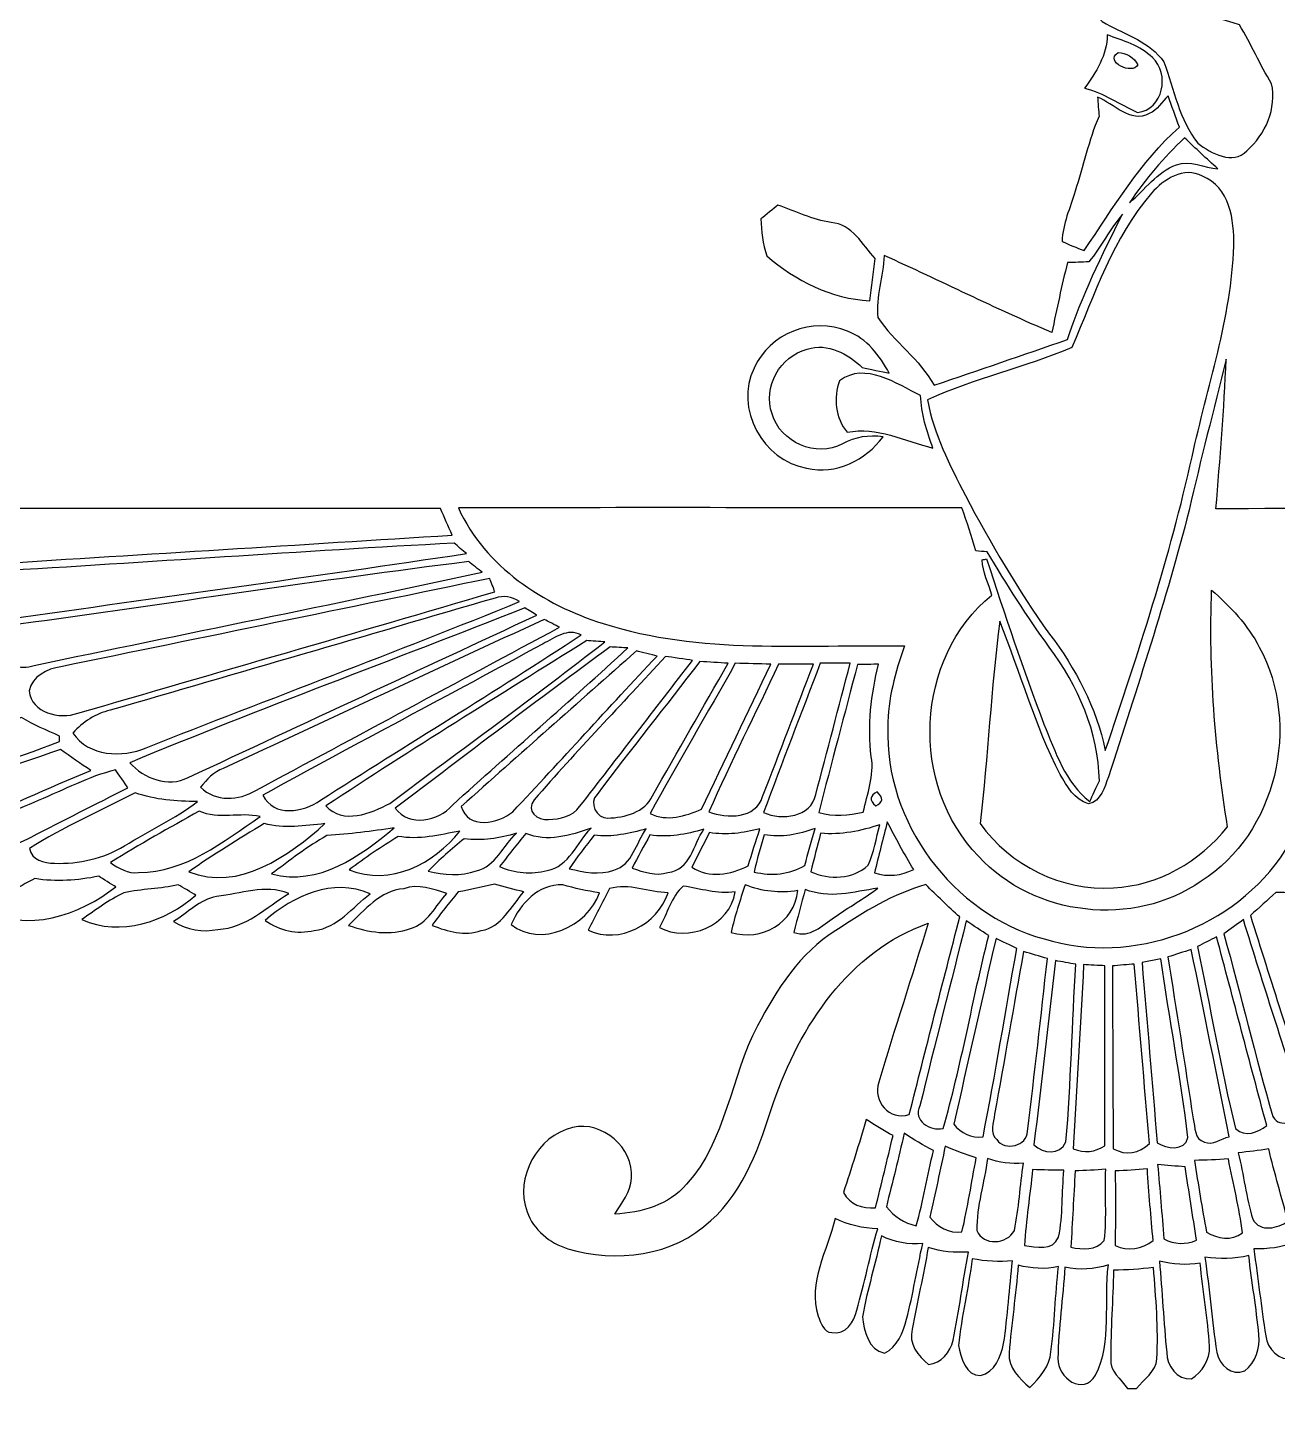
# Model space of a CAD drawing. Header units: millimetres. Extents: x 83 to 133, y -64 to 36.
# Drawn here: x 93.2 to 110.25, y -2.24 to 16.77 of the extents above; entities that cross this region are included whole.
import ezdxf

# ---------------------------------------------------------------- set-up
doc = ezdxf.new("R2010")
doc.units = ezdxf.units.MM
doc.header["$MEASUREMENT"] = 0
doc.layers.add('Layer 1', color=7, linetype='Continuous')

msp = doc.modelspace()

# ---------------------------------------------------------------- linework, layer by layer
at = {"layer": 'Layer 1', "color": 250, "lineweight": 18}
msp.add_open_spline([(129.818, 35.5359), (129.818, 35.5359), (85.818, 35.5359), (85.818, 35.5359), (84.1657, 35.5359), (82.818, 34.1882), (82.818, 32.5359), (82.818, 32.5359), (82.818, -61.4641), (82.818, -61.4641), (82.818, -63.1164), (84.1657, -64.4641), (85.818, -64.4641), (85.818, -64.4641), (129.818, -64.4641), (129.818, -64.4641), (131.4703, -64.4641), (132.818, -63.1164), (132.818, -61.4641), (132.818, -61.4641), (132.818, 32.5359), (132.818, 32.5359), (132.818, 34.1882), (131.4703, 35.5359), (129.818, 35.5359)], degree=3, knots=[0, 0, 0, 0, 0.125, 0.125, 0.125, 0.25, 0.25, 0.25, 0.375, 0.375, 0.375, 0.5, 0.5, 0.5, 0.625, 0.625, 0.625, 0.75, 0.75, 0.75, 0.875, 0.875, 0.875, 1, 1, 1, 1], dxfattribs=at)
at = {"layer": 'Layer 1', "color": 250}
for points, knots in [([(107.8783, 17.2268), (108.0072, 17.3337), (108.1648, 17.2416), (108.3041, 17.2156), (108.7795, 17.0735), (109.2661, 16.9691), (109.7374, 16.8139), (109.8943, 16.5546), (110.0171, 16.2725), (110.1752, 16.0111), (110.2481, 15.6822), (110.0912, 15.3137), (109.8382, 15.0976), (109.6462, 14.8967), (109.3493, 15.0616), (109.1705, 15.1989), (108.9123, 15.5161), (108.8484, 15.9364), (108.7059, 16.31), (108.5186, 16.5786), (108.1909, 16.6794), (107.916, 16.8286), (107.7411, 16.8935), (107.8183, 17.1043), (107.8783, 17.2268)], [0, 0, 0, 0, 0.125, 0.125, 0.125, 0.25, 0.25, 0.25, 0.375, 0.375, 0.375, 0.5, 0.5, 0.5, 0.625, 0.625, 0.625, 0.75, 0.75, 0.75, 0.875, 0.875, 0.875, 1, 1, 1, 1]), ([(107.9325, 16.6791), (108.1478, 16.5979), (108.3823, 16.536), (108.5491, 16.3674), (108.7916, 16.1518), (108.6984, 15.6536), (108.3435, 15.6188), (108.1034, 15.7296), (107.8841, 15.8889), (107.6224, 15.9512), (107.7801, 16.1673), (107.9301, 16.4011), (107.9325, 16.6791)], [0, 0, 0, 0, 0.25, 0.25, 0.25, 0.5, 0.5, 0.5, 0.75, 0.75, 0.75, 1, 1, 1, 1]), ([(108.3487, 16.2707), (108.3055, 16.369), (108.187, 16.4378), (108.0801, 16.4359), (107.8825, 16.3118), (108.2838, 16.1246), (108.3487, 16.2707)], [0, 0, 0, 0, 0.5, 0.5, 0.5, 1, 1, 1, 1]), ([(107.8012, 15.8265), (108.026, 15.7405), (108.247, 15.4671), (108.5055, 15.6032), (108.6163, 15.6525), (108.6803, 15.7641), (108.764, 15.8469), (108.8132, 15.7041), (108.8648, 15.5624), (108.9175, 15.4203), (108.3822, 14.9441), (108.0173, 14.3196), (107.6168, 13.7349), (107.5147, 13.773), (107.4146, 13.8145), (107.317, 13.8605), (107.3234, 14.0986), (107.4286, 14.3187), (107.4935, 14.5444), (107.61, 14.8833), (107.6763, 15.2387), (107.8208, 15.568), (107.8159, 15.6321), (107.806, 15.7617), (107.8012, 15.8265)], [0, 0, 0, 0, 0.125, 0.125, 0.125, 0.25, 0.25, 0.25, 0.375, 0.375, 0.375, 0.5, 0.5, 0.5, 0.625, 0.625, 0.625, 0.75, 0.75, 0.75, 0.875, 0.875, 0.875, 1, 1, 1, 1]), ([(108.2361, 14.3876), (108.4545, 14.7086), (108.7023, 15.0099), (108.9888, 15.2716), (109.1384, 15.1296), (109.2892, 14.9891), (109.4421, 14.8491), (109.2557, 14.8646), (109.0636, 14.9763), (108.878, 14.9039), (108.6111, 14.8114), (108.4454, 14.5602), (108.2361, 14.3876)], [0, 0, 0, 0, 0.25, 0.25, 0.25, 0.5, 0.5, 0.5, 0.75, 0.75, 0.75, 1, 1, 1, 1]), ([(108.5367, 14.5165), (108.7023, 14.7093), (108.9752, 14.8858), (109.2308, 14.7505), (109.6038, 14.6029), (109.6687, 14.1488), (109.6586, 13.7974), (109.629, 12.8126), (109.2965, 11.8727), (109.0892, 10.9179), (108.7903, 9.5562), (108.3502, 8.2314), (107.9063, 6.9117), (107.7832, 7.4943), (107.5046, 8.0313), (107.1452, 8.5014), (106.7135, 9.1001), (106.3434, 9.7411), (105.9969, 10.3909), (105.7836, 10.8079), (105.5627, 11.2324), (105.4815, 11.6978), (106.1169, 11.9867), (106.8063, 12.1428), (107.4514, 12.4121), (107.7604, 13.1344), (108.0113, 13.9115), (108.5367, 14.5165)], [0, 0, 0, 0, 0.1111111, 0.1111111, 0.1111111, 0.2222222, 0.2222222, 0.2222222, 0.3333333, 0.3333333, 0.3333333, 0.4444444, 0.4444444, 0.4444444, 0.5555556, 0.5555556, 0.5555556, 0.6666667, 0.6666667, 0.6666667, 0.7777778, 0.7777778, 0.7777778, 0.8888889, 0.8888889, 0.8888889, 1, 1, 1, 1]), ([(103.2078, 14.1677), (103.2655, 14.2153), (103.3812, 14.3089), (103.4383, 14.3558), (103.6789, 14.2709), (103.9105, 14.1544), (104.1659, 14.1177), (104.4503, 14.0936), (104.596, 13.8179), (104.7641, 13.6243), (104.7413, 13.4322), (104.7172, 13.2401), (104.6912, 13.0489), (104.1659, 13.0777), (103.6808, 13.3222), (103.2876, 13.6611), (103.2267, 13.8231), (103.2167, 13.9976), (103.2078, 14.1677)], [0, 0, 0, 0, 0.1666667, 0.1666667, 0.1666667, 0.3333333, 0.3333333, 0.3333333, 0.5, 0.5, 0.5, 0.6666667, 0.6666667, 0.6666667, 0.8333333, 0.8333333, 0.8333333, 1, 1, 1, 1]), ([(107.6822, 13.5815), (107.8518, 13.7852), (107.9687, 14.0265), (108.1403, 14.2293), (107.8635, 13.6727), (107.5814, 13.1153), (107.3905, 12.5211), (106.7842, 12.3094), (106.176, 12.1041), (105.5686, 11.8964), (105.3758, 12.2542), (105.0252, 12.4851), (104.8043, 12.8209), (104.7723, 13.1005), (104.8756, 13.3838), (104.8892, 13.6659), (105.6554, 13.3254), (106.4025, 12.942), (107.1764, 12.6172), (107.2436, 12.9365), (107.3112, 13.2565), (107.3905, 13.5731), (107.4877, 13.5719), (107.5846, 13.5743), (107.6822, 13.5815)], [0, 0, 0, 0, 0.125, 0.125, 0.125, 0.25, 0.25, 0.25, 0.375, 0.375, 0.375, 0.5, 0.5, 0.5, 0.625, 0.625, 0.625, 0.75, 0.75, 0.75, 0.875, 0.875, 0.875, 1, 1, 1, 1]), ([(103.1136, 12.1296), (103.3196, 12.5998), (103.9146, 12.8427), (104.3884, 12.6334), (104.6534, 12.5365), (104.8258, 12.2984), (104.957, 12.0616), (104.865, 12.0804), (104.6813, 12.1197), (104.5893, 12.1392), (104.3904, 12.3257), (104.1191, 12.4801), (103.839, 12.3889), (103.4688, 12.2968), (103.23, 11.8704), (103.3588, 11.5074), (103.4696, 11.1192), (103.9623, 10.9008), (104.32, 11.0977), (104.49, 11.1929), (104.6805, 11.2185), (104.8734, 11.1936), (104.6361, 10.8728), (104.2339, 10.6667), (103.8306, 10.7664), (103.2384, 10.8628), (102.8391, 11.5854), (103.1136, 12.1296)], [0, 0, 0, 0, 0.1111111, 0.1111111, 0.1111111, 0.2222222, 0.2222222, 0.2222222, 0.3333333, 0.3333333, 0.3333333, 0.4444444, 0.4444444, 0.4444444, 0.5555556, 0.5555556, 0.5555556, 0.6666667, 0.6666667, 0.6666667, 0.7777778, 0.7777778, 0.7777778, 0.8888889, 0.8888889, 0.8888889, 1, 1, 1, 1]), ([(109.5553, 12.2519), (109.5281, 11.5697), (109.4705, 10.8902), (109.4157, 10.2103), (111.7961, 10.2196), (114.1774, 10.2136), (116.5574, 10.2128), (116.1925, 9.4054), (115.3895, 8.8971), (114.5695, 8.6394), (113.2975, 8.2317), (111.9446, 8.3614), (110.631, 8.3381), (111.0047, 7.4361), (110.9142, 6.355), (110.3624, 5.5451), (109.6777, 4.4859), (108.278, 3.9681), (107.0708, 4.3403), (105.8188, 4.6863), (104.8933, 5.9324), (104.9381, 7.2333), (104.9389, 7.6134), (105.0389, 7.9827), (105.1654, 8.3381), (103.794, 8.3669), (102.3803, 8.2169), (101.0531, 8.645), (100.2347, 8.9035), (99.4444, 9.4185), (99.0783, 10.222), (101.3692, 10.23), (103.6592, 10.2236), (105.9504, 10.2252), (106.0177, 10.0307), (106.0805, 9.8347), (106.1381, 9.6366), (106.1897, 9.6294), (106.2417, 9.6254), (106.2942, 9.6246), (106.5611, 9.1804), (106.8351, 8.7415), (107.1421, 8.3233), (107.5302, 7.7955), (107.8144, 7.1621), (107.8251, 6.4987), (107.7923, 6.4274), (107.7267, 6.2853), (107.6939, 6.2141), (107.3597, 6.4775), (107.2249, 6.8936), (107.068, 7.2721), (106.7875, 8.0164), (106.5306, 8.769), (106.2869, 9.5262), (106.2717, 9.5233), (106.2409, 9.517), (106.2254, 9.5138), (106.2341, 9.346), (106.3121, 9.1924), (106.3582, 9.0335), (105.3018, 8.1757), (105.2338, 6.433), (106.1761, 5.4686), (106.9336, 4.642), (108.2929, 4.4895), (109.2144, 5.1281), (110.2432, 5.7828), (110.5845, 7.2606), (110.0075, 8.3217), (109.8514, 8.627), (109.6114, 8.8767), (109.3565, 9.1016), (109.3173, 8.0204), (109.4024, 6.9364), (109.5742, 5.8683), (109.1952, 5.3974), (108.631, 5.0649), (108.0195, 5.0393), (107.3093, 4.9877), (106.6111, 5.3431), (106.1965, 5.9136), (106.3034, 6.8327), (106.349, 7.7587), (106.4658, 8.677), (106.7455, 7.982), (106.9467, 7.2537), (107.2898, 6.5846), (107.3833, 6.4282), (107.4842, 6.2329), (107.6762, 6.1853), (107.8495, 6.2169), (107.8948, 6.4118), (107.9488, 6.5511), (108.3365, 7.7579), (108.735, 8.9628), (109.0504, 10.1908), (109.2064, 10.881), (109.3869, 11.5649), (109.5553, 12.2519)], [0, 0, 0, 0, 0.030303, 0.030303, 0.030303, 0.0606061, 0.0606061, 0.0606061, 0.0909091, 0.0909091, 0.0909091, 0.1212121, 0.1212121, 0.1212121, 0.1515152, 0.1515152, 0.1515152, 0.1818182, 0.1818182, 0.1818182, 0.2121212, 0.2121212, 0.2121212, 0.2424242, 0.2424242, 0.2424242, 0.2727273, 0.2727273, 0.2727273, 0.3030303, 0.3030303, 0.3030303, 0.3333333, 0.3333333, 0.3333333, 0.3636364, 0.3636364, 0.3636364, 0.3939394, 0.3939394, 0.3939394, 0.4242424, 0.4242424, 0.4242424, 0.4545455, 0.4545455, 0.4545455, 0.4848485, 0.4848485, 0.4848485, 0.5151515, 0.5151515, 0.5151515, 0.5454545, 0.5454545, 0.5454545, 0.5757576, 0.5757576, 0.5757576, 0.6060606, 0.6060606, 0.6060606, 0.6363636, 0.6363636, 0.6363636, 0.6666667, 0.6666667, 0.6666667, 0.6969697, 0.6969697, 0.6969697, 0.7272727, 0.7272727, 0.7272727, 0.7575758, 0.7575758, 0.7575758, 0.7878788, 0.7878788, 0.7878788, 0.8181818, 0.8181818, 0.8181818, 0.8484848, 0.8484848, 0.8484848, 0.8787879, 0.8787879, 0.8787879, 0.9090909, 0.9090909, 0.9090909, 0.9393939, 0.9393939, 0.9393939, 0.969697, 0.969697, 0.969697, 1, 1, 1, 1]), ([(104.2797, 11.9588), (104.6287, 12.2189), (105.0565, 11.9153), (105.3854, 11.7579), (105.3946, 11.5091), (105.4658, 11.271), (105.5539, 11.0397), (105.1697, 11.1361), (104.7904, 11.3359), (104.3834, 11.2547), (104.2189, 11.4483), (104.1969, 11.7256), (104.2797, 11.9588)], [0, 0, 0, 0, 0.25, 0.25, 0.25, 0.5, 0.5, 0.5, 0.75, 0.75, 0.75, 1, 1, 1, 1]), ([(92.1316, 9.7262), (92.0784, 9.8923), (92.1776, 10.0571), (92.2152, 10.2156), (94.4228, 10.2136), (96.6288, 10.2156), (98.8352, 10.2148), (98.8868, 10.0932), (98.9405, 9.9715), (98.9945, 9.851), (96.9113, 9.7194), (94.829, 9.5917), (92.7466, 9.4593), (92.5173, 9.4317), (92.2448, 9.511), (92.1316, 9.7262)], [0, 0, 0, 0, 0.2, 0.2, 0.2, 0.4, 0.4, 0.4, 0.6, 0.6, 0.6, 0.8, 0.8, 0.8, 1, 1, 1, 1]), ([(92.7499, 9.3567), (94.8405, 9.4784), (96.9309, 9.6316), (99.0225, 9.7417), (99.0637, 9.7065), (99.1458, 9.6353), (99.1873, 9.5997), (97.1002, 9.2863), (95.0078, 9.0022), (92.9178, 8.7032), (92.6546, 8.6508), (92.3033, 8.8185), (92.286, 9.1123), (92.3196, 9.3231), (92.5773, 9.3519), (92.7499, 9.3567)], [0, 0, 0, 0, 0.2, 0.2, 0.2, 0.4, 0.4, 0.4, 0.6, 0.6, 0.6, 0.8, 0.8, 0.8, 1, 1, 1, 1]), ([(93.0821, 8.6354), (95.1284, 8.9143), (97.1716, 9.2348), (99.2195, 9.4897), (99.2656, 9.4537), (99.3564, 9.3816), (99.4025, 9.3452), (97.3693, 8.9055), (95.3269, 8.5017), (93.2914, 8.0724), (93.1025, 8.0108), (92.8728, 8.0655), (92.7728, 8.2473), (92.6168, 8.4425), (92.8924, 8.6449), (93.0821, 8.6354)], [0, 0, 0, 0, 0.2, 0.2, 0.2, 0.4, 0.4, 0.4, 0.6, 0.6, 0.6, 0.8, 0.8, 0.8, 1, 1, 1, 1]), ([(93.6552, 8.0551), (95.6063, 8.4548), (97.5567, 8.8577), (99.5069, 9.2599), (99.5242, 9.2139), (99.5585, 9.1235), (99.5758, 9.0787), (97.6814, 8.5188), (95.7807, 7.9719), (93.8841, 7.4197), (93.6356, 7.3336), (93.2538, 7.4221), (93.2194, 7.7265), (93.2619, 7.9294), (93.4688, 8.0255), (93.6552, 8.0551)], [0, 0, 0, 0, 0.2, 0.2, 0.2, 0.4, 0.4, 0.4, 0.6, 0.6, 0.6, 0.8, 0.8, 0.8, 1, 1, 1, 1]), ([(94.3283, 7.4615), (96.0797, 7.9673), (97.8283, 8.4827), (99.5782, 8.9909), (99.6955, 9.0309), (99.8071, 9.0153), (99.9131, 8.9432), (98.2245, 8.2562), (96.5147, 7.6216), (94.8201, 6.9493), (94.4923, 6.8108), (94.0334, 6.8273), (93.8186, 7.1506), (93.9554, 7.3015), (94.1287, 7.4163), (94.3283, 7.4615)], [0, 0, 0, 0, 0.2, 0.2, 0.2, 0.4, 0.4, 0.4, 0.6, 0.6, 0.6, 0.8, 0.8, 0.8, 1, 1, 1, 1]), ([(94.5942, 6.7458), (96.3768, 7.4837), (98.1911, 8.1487), (99.9862, 8.8577), (100.0262, 8.833), (100.1074, 8.783), (100.1478, 8.7586), (98.5613, 8.0206), (96.9747, 7.2817), (95.3896, 6.5421), (95.1188, 6.3993), (94.7854, 6.5326), (94.5942, 6.7458)], [0, 0, 0, 0, 0.25, 0.25, 0.25, 0.5, 0.5, 0.5, 0.75, 0.75, 0.75, 1, 1, 1, 1]), ([(95.8689, 6.6679), (97.3298, 7.3434), (98.7884, 8.0231), (100.2481, 8.7018), (100.3005, 8.6745), (100.4062, 8.6205), (100.4597, 8.5933), (99.0768, 7.8523), (97.696, 7.1088), (96.3146, 6.3657), (96.0797, 6.2261), (95.7672, 6.2097), (95.5604, 6.4094), (95.6456, 6.5142), (95.7392, 6.6195), (95.8689, 6.6679)], [0, 0, 0, 0, 0.2, 0.2, 0.2, 0.4, 0.4, 0.4, 0.6, 0.6, 0.6, 0.8, 0.8, 0.8, 1, 1, 1, 1]), ([(100.234, 8.3685), (100.3956, 8.4521), (100.5641, 8.5846), (100.7545, 8.4893), (99.5806, 7.7179), (98.3781, 6.9904), (97.1953, 6.2329), (96.9648, 6.0672), (96.5599, 5.9988), (96.409, 6.301), (97.677, 7.0027), (98.9627, 7.6734), (100.234, 8.3685)], [0, 0, 0, 0, 0.25, 0.25, 0.25, 0.5, 0.5, 0.5, 0.75, 0.75, 0.75, 1, 1, 1, 1]), ([(97.2717, 6.1548), (98.4389, 6.9339), (99.6414, 7.6638), (100.829, 8.4121), (100.8914, 8.408), (101.0163, 8.3988), (101.0787, 8.394), (100.1116, 7.6445), (99.1232, 6.9215), (98.1416, 6.19), (97.8896, 6.0523), (97.4975, 5.8987), (97.2717, 6.1548)], [0, 0, 0, 0, 0.25, 0.25, 0.25, 0.5, 0.5, 0.5, 0.75, 0.75, 0.75, 1, 1, 1, 1]), ([(98.2165, 6.1245), (99.1924, 6.8607), (100.1628, 7.6063), (101.1503, 8.3253), (101.2107, 8.3217), (101.3323, 8.3145), (101.3928, 8.3109), (100.6025, 7.5862), (99.791, 6.8852), (98.9963, 6.1661), (98.8035, 5.9421), (98.4125, 5.866), (98.2165, 6.1245)], [0, 0, 0, 0, 0.25, 0.25, 0.25, 0.5, 0.5, 0.5, 0.75, 0.75, 0.75, 1, 1, 1, 1]), ([(99.1186, 6.1482), (99.912, 6.86), (100.7115, 7.5626), (101.5078, 8.2702), (101.5786, 8.2529), (101.7191, 8.2184), (101.7896, 8.2009), (101.1257, 7.5002), (100.4846, 6.7771), (99.8203, 6.0754), (99.6291, 5.9109), (99.203, 5.8313), (99.1186, 6.1482)], [0, 0, 0, 0, 0.25, 0.25, 0.25, 0.5, 0.5, 0.5, 0.75, 0.75, 0.75, 1, 1, 1, 1]), ([(100.1124, 6.2377), (100.6902, 6.9067), (101.3069, 7.5437), (101.9051, 8.1955), (101.9971, 8.1824), (102.1816, 8.1552), (102.2745, 8.1419), (101.759, 7.4781), (101.2501, 6.809), (100.7323, 6.1464), (100.6386, 6.0112), (100.463, 5.9743), (100.3089, 5.9695), (100.1577, 5.9512), (99.9892, 6.0916), (100.1124, 6.2377)], [0, 0, 0, 0, 0.2, 0.2, 0.2, 0.4, 0.4, 0.4, 0.6, 0.6, 0.6, 0.8, 0.8, 0.8, 1, 1, 1, 1]), ([(100.9712, 6.3132), (101.4298, 6.9239), (101.9083, 7.5197), (102.3729, 8.1263), (102.5013, 8.1183), (102.6302, 8.1107), (102.7598, 8.1028), (102.4149, 7.5001), (102.0704, 6.8975), (101.7278, 6.2945), (101.6238, 6.0651), (101.3461, 5.9971), (101.1173, 5.9884), (100.968, 5.9815), (100.8495, 6.2032), (100.9712, 6.3132)], [0, 0, 0, 0, 0.2, 0.2, 0.2, 0.4, 0.4, 0.4, 0.6, 0.6, 0.6, 0.8, 0.8, 0.8, 1, 1, 1, 1]), ([(102.8574, 8.1025), (103.0182, 8.0986), (103.179, 8.0949), (103.3408, 8.0902), (103.0255, 7.4304), (102.7114, 6.7705), (102.396, 6.1103), (102.1735, 6.0155), (101.9267, 5.9374), (101.6942, 6.0514), (102.075, 6.7392), (102.4724, 7.4171), (102.8574, 8.1025)], [0, 0, 0, 0, 0.25, 0.25, 0.25, 0.5, 0.5, 0.5, 0.75, 0.75, 0.75, 1, 1, 1, 1]), ([(103.4458, 8.0903), (103.6052, 8.0911), (103.7652, 8.0911), (103.9245, 8.0911), (103.6904, 7.4897), (103.4639, 6.8855), (103.2297, 6.2836), (103.139, 5.9791), (102.744, 5.9798), (102.4971, 6.0751), (102.7957, 6.755), (103.1341, 7.4164), (103.4458, 8.0903)], [0, 0, 0, 0, 0.25, 0.25, 0.25, 0.5, 0.5, 0.5, 0.75, 0.75, 0.75, 1, 1, 1, 1]), ([(104.0164, 8.1025), (104.0164, 8.1025), (104.4249, 8.1025), (104.4249, 8.1025), (104.2685, 7.506), (104.1132, 6.9086), (103.954, 6.3123), (103.8916, 5.9982), (103.4918, 5.9546), (103.2441, 6.0655), (103.4918, 6.7481), (103.7596, 7.4231), (104.0164, 8.1025)], [0, 0, 0, 0, 0.25, 0.25, 0.25, 0.5, 0.5, 0.5, 0.75, 0.75, 0.75, 1, 1, 1, 1]), ([(104.5236, 8.0846), (104.5961, 8.0854), (104.7405, 8.0878), (104.8125, 8.0894), (104.7089, 7.6772), (104.6589, 7.2507), (104.7125, 6.8269), (104.7569, 6.5684), (104.6569, 6.3199), (104.604, 6.0702), (104.4039, 6.0318), (104.198, 6.0054), (103.999, 6.0671), (104.1655, 6.7417), (104.3512, 7.4115), (104.5236, 8.0846)], [0, 0, 0, 0, 0.2, 0.2, 0.2, 0.4, 0.4, 0.4, 0.6, 0.6, 0.6, 0.8, 0.8, 0.8, 1, 1, 1, 1]), ([(90.6846, 6.6054), (91.4889, 6.8779), (92.3063, 7.1128), (93.1183, 7.3624), (93.2815, 7.2596), (93.4604, 7.1876), (93.6361, 7.1079), (93.6356, 7.0895), (93.6348, 7.0528), (93.6337, 7.0339), (93.0026, 6.791), (92.3584, 6.5817), (91.7213, 6.3517), (91.3708, 6.228), (90.8842, 6.24), (90.6846, 6.6054)], [0, 0, 0, 0, 0.2, 0.2, 0.2, 0.4, 0.4, 0.4, 0.6, 0.6, 0.6, 0.8, 0.8, 0.8, 1, 1, 1, 1]), ([(91.4718, 6.1655), (92.1988, 6.4156), (92.9227, 6.6769), (93.6509, 6.9262), (93.7846, 6.8261), (93.9227, 6.731), (94.0639, 6.6393), (93.4737, 6.4044), (92.9031, 6.1195), (92.3065, 5.901), (92.0268, 5.851), (91.5294, 5.7753), (91.4718, 6.1655)], [0, 0, 0, 0, 0.25, 0.25, 0.25, 0.5, 0.5, 0.5, 0.75, 0.75, 0.75, 1, 1, 1, 1]), ([(93.3465, 6.2304), (93.6962, 6.3721), (94.0311, 6.5569), (94.3996, 6.6474), (94.4421, 6.5865), (94.5261, 6.4649), (94.5685, 6.4036), (94.1288, 6.1804), (93.6882, 5.9578), (93.2496, 5.731), (92.9968, 5.5925), (92.6906, 5.5317), (92.4101, 5.6121), (92.391, 5.6518), (92.3541, 5.7297), (92.3353, 5.7682), (92.6539, 5.9611), (93.0099, 6.0767), (93.3465, 6.2304)], [0, 0, 0, 0, 0.1666667, 0.1666667, 0.1666667, 0.3333333, 0.3333333, 0.3333333, 0.5, 0.5, 0.5, 0.6666667, 0.6666667, 0.6666667, 0.8333333, 0.8333333, 0.8333333, 1, 1, 1, 1]), ([(94.668, 6.3363), (94.9398, 6.2335), (95.2303, 6.2202), (95.5168, 6.2146), (95.2083, 5.9789), (94.8542, 5.8133), (94.5228, 5.612), (94.2379, 5.4364), (93.8998, 5.3611), (93.5664, 5.3723), (93.4304, 5.3783), (93.2487, 5.4111), (93.2283, 5.5753), (93.6853, 5.8686), (94.1903, 6.0802), (94.668, 6.3363)], [0, 0, 0, 0, 0.2, 0.2, 0.2, 0.4, 0.4, 0.4, 0.6, 0.6, 0.6, 0.8, 0.8, 0.8, 1, 1, 1, 1]), ([(104.7731, 6.1555), (104.6835, 6.2344), (104.6911, 6.2984), (104.7936, 6.3468), (104.8824, 6.2656), (104.8748, 6.2024), (104.7731, 6.1555)], [0, 0, 0, 0, 0.5, 0.5, 0.5, 1, 1, 1, 1]), ([(94.3314, 5.3832), (94.7263, 5.6313), (95.1341, 5.8554), (95.5406, 6.0835), (95.808, 5.9634), (96.0992, 6.0751), (96.3745, 6.0095), (95.8703, 5.6705), (95.3566, 5.2464), (94.7155, 5.2472), (94.5695, 5.2248), (94.4447, 5.3036), (94.3314, 5.3832)], [0, 0, 0, 0, 0.25, 0.25, 0.25, 0.5, 0.5, 0.5, 0.75, 0.75, 0.75, 1, 1, 1, 1]), ([(95.401, 5.2553), (95.7311, 5.4934), (96.0817, 5.7018), (96.4277, 5.9151), (96.7014, 5.8418), (96.9819, 5.8847), (97.2577, 5.9135), (96.7682, 5.4761), (96.084, 4.9827), (95.401, 5.2553)], [0, 0, 0, 0, 0.3333333, 0.3333333, 0.3333333, 0.6666667, 0.6666667, 0.6666667, 1, 1, 1, 1]), ([(104.0212, 5.7815), (104.297, 5.759), (104.5707, 5.8111), (104.8304, 5.8994), (104.7799, 5.7145), (104.7503, 5.5214), (104.6691, 5.3457), (104.457, 5.1492), (104.1421, 5.1451), (103.8876, 5.2553), (103.93, 5.4309), (103.9761, 5.6058), (104.0212, 5.7815)], [0, 0, 0, 0, 0.25, 0.25, 0.25, 0.5, 0.5, 0.5, 0.75, 0.75, 0.75, 1, 1, 1, 1]), ([(104.9316, 5.9406), (105.0424, 5.7174), (105.1621, 5.4981), (105.2917, 5.2856), (105.122, 5.2059), (104.9384, 5.1828), (104.7567, 5.2412), (104.8119, 5.4752), (104.8727, 5.7074), (104.9316, 5.9406)], [0, 0, 0, 0, 0.3333333, 0.3333333, 0.3333333, 0.6666667, 0.6666667, 0.6666667, 1, 1, 1, 1]), ([(97.2849, 5.7502), (97.5917, 5.7734), (97.8987, 5.8062), (98.2024, 5.8586), (97.7386, 5.4668), (97.1757, 5.0575), (96.529, 5.2271), (96.775, 5.4096), (97.0163, 5.6025), (97.2849, 5.7502)], [0, 0, 0, 0, 0.3333333, 0.3333333, 0.3333333, 0.6666667, 0.6666667, 0.6666667, 1, 1, 1, 1]), ([(98.2549, 5.7404), (98.5391, 5.6868), (98.8207, 5.7591), (99.098, 5.8132), (98.7507, 5.3667), (98.1465, 5.0533), (97.5879, 5.2837), (97.802, 5.4474), (98.0276, 5.5951), (98.2549, 5.7404)], [0, 0, 0, 0, 0.3333333, 0.3333333, 0.3333333, 0.6666667, 0.6666667, 0.6666667, 1, 1, 1, 1]), ([(98.6654, 5.2642), (98.8171, 5.4251), (98.9863, 5.5688), (99.158, 5.7076), (99.3993, 5.6772), (99.6406, 5.71), (99.8723, 5.7828), (99.6922, 5.6163), (99.5854, 5.3315), (99.3252, 5.2698), (99.1112, 5.1946), (98.8823, 5.2142), (98.6654, 5.2642)], [0, 0, 0, 0, 0.25, 0.25, 0.25, 0.5, 0.5, 0.5, 0.75, 0.75, 0.75, 1, 1, 1, 1]), ([(99.6414, 5.3266), (99.757, 5.4802), (99.8763, 5.6303), (99.9975, 5.7795), (100.294, 5.6575), (100.6025, 5.7503), (100.8883, 5.8528), (100.6977, 5.6599), (100.5905, 5.3225), (100.2883, 5.2758), (100.0723, 5.2198), (99.8459, 5.235), (99.6414, 5.3266)], [0, 0, 0, 0, 0.25, 0.25, 0.25, 0.5, 0.5, 0.5, 0.75, 0.75, 0.75, 1, 1, 1, 1]), ([(100.5904, 5.2986), (100.6992, 5.4539), (100.812, 5.6067), (100.9309, 5.7551), (101.173, 5.7247), (101.411, 5.7779), (101.6431, 5.8436), (101.5055, 5.6559), (101.4547, 5.3502), (101.2002, 5.279), (101.0004, 5.2062), (100.7888, 5.251), (100.5904, 5.2986)], [0, 0, 0, 0, 0.25, 0.25, 0.25, 0.5, 0.5, 0.5, 0.75, 0.75, 0.75, 1, 1, 1, 1]), ([(101.6927, 5.7599), (101.9412, 5.7224), (102.1901, 5.7639), (102.4289, 5.838), (102.2838, 5.6326), (102.2433, 5.2758), (101.9388, 5.2486), (101.7731, 5.1921), (101.6063, 5.2533), (101.4498, 5.3062), (101.5282, 5.4579), (101.6094, 5.6098), (101.6927, 5.7599)], [0, 0, 0, 0, 0.25, 0.25, 0.25, 0.5, 0.5, 0.5, 0.75, 0.75, 0.75, 1, 1, 1, 1]), ([(102.5036, 5.7919), (102.7361, 5.7544), (102.9682, 5.7824), (103.193, 5.8443), (103.1382, 5.6755), (103.085, 5.5063), (103.0329, 5.3366), (102.7885, 5.2198), (102.506, 5.1585), (102.2655, 5.3217), (102.3435, 5.4794), (102.4239, 5.6359), (102.5036, 5.7919)], [0, 0, 0, 0, 0.25, 0.25, 0.25, 0.5, 0.5, 0.5, 0.75, 0.75, 0.75, 1, 1, 1, 1]), ([(103.2505, 5.7609), (103.487, 5.7228), (103.7227, 5.7625), (103.9448, 5.8485), (103.8976, 5.6805), (103.8508, 5.512), (103.8063, 5.3432), (103.5943, 5.2183), (103.3521, 5.1966), (103.1153, 5.2535), (103.1545, 5.4244), (103.2005, 5.5936), (103.2505, 5.7609)], [0, 0, 0, 0, 0.25, 0.25, 0.25, 0.5, 0.5, 0.5, 0.75, 0.75, 0.75, 1, 1, 1, 1]), ([(93.2997, 5.164), (93.5896, 5.1155), (93.884, 5.138), (94.1705, 5.196), (94.2289, 5.16), (94.3454, 5.0859), (94.4046, 5.05), (93.9192, 4.675), (93.1734, 4.3973), (92.6168, 4.7682), (92.8368, 4.9139), (93.0665, 5.0427), (93.2997, 5.164)], [0, 0, 0, 0, 0.25, 0.25, 0.25, 0.5, 0.5, 0.5, 0.75, 0.75, 0.75, 1, 1, 1, 1]), ([(96.441, 4.5937), (96.8299, 4.9262), (97.3653, 5.1814), (97.8727, 4.9566), (97.6322, 4.7757), (97.4334, 4.4884), (97.1116, 4.4564), (96.8768, 4.3992), (96.6354, 4.4532), (96.441, 4.5937)], [0, 0, 0, 0, 0.3333333, 0.3333333, 0.3333333, 0.6666667, 0.6666667, 0.6666667, 1, 1, 1, 1]), ([(94.5138, 4.9711), (94.7582, 5.0227), (95.0119, 5.0212), (95.2564, 5.0804), (95.3164, 5.0452), (95.4373, 4.9735), (95.4973, 4.9384), (95.0808, 4.5774), (94.4685, 4.3661), (93.9407, 4.605), (94.1264, 4.7354), (94.31, 4.8703), (94.5138, 4.9711)], [0, 0, 0, 0, 0.25, 0.25, 0.25, 0.5, 0.5, 0.5, 0.75, 0.75, 0.75, 1, 1, 1, 1]), ([(95.7794, 4.9186), (96.1096, 4.953), (96.4369, 5.0942), (96.7642, 4.9606), (96.4572, 4.7725), (96.1784, 4.4876), (95.7974, 4.4705), (95.5881, 4.4268), (95.3749, 4.4612), (95.1932, 4.5764), (95.3836, 4.6945), (95.5497, 4.8826), (95.7794, 4.9186)], [0, 0, 0, 0, 0.25, 0.25, 0.25, 0.5, 0.5, 0.5, 0.75, 0.75, 0.75, 1, 1, 1, 1]), ([(97.5787, 4.5255), (97.7987, 4.7308), (98.0096, 5.0017), (98.3338, 5.0252), (98.5334, 5.1001), (98.7311, 5.0148), (98.9231, 4.9621), (98.768, 4.7948), (98.6615, 4.5475), (98.4242, 4.4818), (98.1493, 4.381), (97.848, 4.4302), (97.5787, 4.5255)], [0, 0, 0, 0, 0.25, 0.25, 0.25, 0.5, 0.5, 0.5, 0.75, 0.75, 0.75, 1, 1, 1, 1]), ([(99.0775, 4.9811), (99.2436, 5.0123), (99.4092, 5.0468), (99.5733, 5.0896), (99.7061, 5.0508), (99.8394, 5.0155), (99.973, 4.9827), (99.7973, 4.7907), (99.6749, 4.5018), (99.3911, 4.4541), (99.1651, 4.3769), (98.9322, 4.4401), (98.7201, 4.5246), (98.8314, 4.683), (98.951, 4.835), (99.0775, 4.9811)], [0, 0, 0, 0, 0.2, 0.2, 0.2, 0.4, 0.4, 0.4, 0.6, 0.6, 0.6, 0.8, 0.8, 0.8, 1, 1, 1, 1]), ([(99.799, 4.5378), (99.9287, 4.8291), (100.1607, 5.0812), (100.5017, 5.0796), (100.6658, 5.0296), (100.833, 4.9976), (101.0023, 4.968), (100.849, 4.5098), (100.192, 4.2161), (99.799, 4.5378)], [0, 0, 0, 0, 0.3333333, 0.3333333, 0.3333333, 0.6666667, 0.6666667, 0.6666667, 1, 1, 1, 1]), ([(104.229, 4.454), (104.6091, 4.7149), (105.0104, 4.9514), (105.4551, 5.0826), (105.6063, 4.931), (105.7615, 4.7841), (105.92, 4.6396), (105.6875, 3.7417), (105.457, 2.8422), (105.2309, 1.9423), (104.9569, 1.8546), (104.7296, 2.1247), (104.814, 2.3848), (105.0301, 3.1103), (105.2714, 3.8278), (105.4875, 4.5536), (104.4103, 4.1735), (103.7356, 3.1455), (103.3787, 2.1099), (103.1914, 1.5301), (102.9937, 0.9146), (102.5232, 0.4961), (102.0102, 0.0104), (101.2294, -0.0877), (100.5704, 0.112), (100.3244, 0.1892), (100.1027, 0.3696), (100.0151, 0.6178), (99.8442, 1.0832), (100.1587, 1.6542), (100.6377, 1.7674), (101.045, 1.8611), (101.4708, 1.4893), (101.4416, 1.0747), (101.4316, 0.8866), (101.3067, 0.7383), (101.215, 0.5838), (101.5744, 0.6069), (101.9514, 0.7077), (102.1927, 0.9943), (102.7385, 1.5977), (102.7909, 2.4536), (103.1594, 3.1523), (103.4198, 3.6513), (103.7404, 4.1503), (104.229, 4.454)], [0, 0, 0, 0, 0.0666667, 0.0666667, 0.0666667, 0.1333333, 0.1333333, 0.1333333, 0.2, 0.2, 0.2, 0.2666667, 0.2666667, 0.2666667, 0.3333333, 0.3333333, 0.3333333, 0.4, 0.4, 0.4, 0.4666667, 0.4666667, 0.4666667, 0.5333333, 0.5333333, 0.5333333, 0.6, 0.6, 0.6, 0.6666667, 0.6666667, 0.6666667, 0.7333333, 0.7333333, 0.7333333, 0.8, 0.8, 0.8, 0.8666667, 0.8666667, 0.8666667, 0.9333333, 0.9333333, 0.9333333, 1, 1, 1, 1]), ([(101.1427, 5.0271), (101.4096, 5.1083), (101.6712, 4.9737), (101.939, 4.9702), (101.7933, 4.5384), (101.278, 4.2603), (100.8498, 4.46), (100.9446, 4.6492), (101.0459, 4.8373), (101.1427, 5.0271)], [0, 0, 0, 0, 0.3333333, 0.3333333, 0.3333333, 0.6666667, 0.6666667, 0.6666667, 1, 1, 1, 1]), ([(102.1473, 5.0606), (102.3811, 5.0263), (102.6119, 4.9506), (102.8532, 4.981), (102.7876, 4.5213), (102.2106, 4.2843), (101.8217, 4.4976), (101.9288, 4.6821), (101.9841, 4.9202), (102.1473, 5.0606)], [0, 0, 0, 0, 0.3333333, 0.3333333, 0.3333333, 0.6666667, 0.6666667, 0.6666667, 1, 1, 1, 1]), ([(102.7992, 4.4303), (102.8524, 4.6504), (102.9196, 4.8661), (102.992, 5.0806), (103.2201, 4.9833), (103.4658, 4.9629), (103.7083, 4.9997), (103.669, 4.5592), (103.2112, 4.2986), (102.7992, 4.4303)], [0, 0, 0, 0, 0.3333333, 0.3333333, 0.3333333, 0.6666667, 0.6666667, 0.6666667, 1, 1, 1, 1]), ([(103.8113, 5.0171), (104.1338, 4.8794), (104.4727, 4.9851), (104.802, 5.031), (104.6099, 4.8906), (104.4038, 4.7725), (104.2094, 4.6353), (104.041, 4.5281), (103.8776, 4.3464), (103.6576, 4.4292), (103.7052, 4.6265), (103.7576, 4.8218), (103.8113, 5.0171)], [0, 0, 0, 0, 0.25, 0.25, 0.25, 0.5, 0.5, 0.5, 0.75, 0.75, 0.75, 1, 1, 1, 1]), ([(109.886, 4.6609), (110.0028, 4.7641), (110.1192, 4.8694), (110.2341, 4.9754), (110.8307, 4.9786), (111.3313, 4.6077), (111.7967, 4.2775), (112.3748, 3.7349), (112.7294, 2.9955), (112.9535, 2.2443), (113.1191, 1.7275), (113.31, 1.1668), (113.7621, 0.8267), (113.985, 0.6498), (114.276, 0.615), (114.5508, 0.593), (114.4564, 0.7422), (114.3308, 0.8883), (114.3244, 1.0748), (114.2972, 1.4685), (114.6804, 1.8307), (115.0738, 1.7758), (115.6125, 1.6954), (115.9658, 1.0196), (115.7081, 0.5338), (115.5316, 0.1841), (115.123, 0.0481), (114.7569, 0.0208), (114.1791, -0.0504), (113.5633, 0.1309), (113.1571, 0.5578), (112.7417, 0.9672), (112.5589, 1.5345), (112.3881, 2.0767), (112.0531, 3.0699), (111.4426, 4.0494), (110.4526, 4.492), (110.6786, 3.7317), (110.9159, 2.975), (111.1524, 2.2176), (111.0435, 2.0843), (110.8995, 2.0031), (110.7242, 2.0063), (110.4481, 2.8922), (110.164, 3.7754), (109.886, 4.6609)], [0, 0, 0, 0, 0.0666667, 0.0666667, 0.0666667, 0.1333333, 0.1333333, 0.1333333, 0.2, 0.2, 0.2, 0.2666667, 0.2666667, 0.2666667, 0.3333333, 0.3333333, 0.3333333, 0.4, 0.4, 0.4, 0.4666667, 0.4666667, 0.4666667, 0.5333333, 0.5333333, 0.5333333, 0.6, 0.6, 0.6, 0.6666667, 0.6666667, 0.6666667, 0.7333333, 0.7333333, 0.7333333, 0.8, 0.8, 0.8, 0.8666667, 0.8666667, 0.8666667, 0.9333333, 0.9333333, 0.9333333, 1, 1, 1, 1]), ([(106.0078, 4.5879), (106.1094, 4.5198), (106.2122, 4.4525), (106.3147, 4.3853), (106.0946, 3.5102), (105.9429, 2.6163), (105.6917, 1.7512), (105.516, 1.7184), (105.2763, 1.8612), (105.3756, 2.0605), (105.5792, 2.9044), (105.8025, 3.7443), (106.0078, 4.5879)], [0, 0, 0, 0, 0.25, 0.25, 0.25, 0.5, 0.5, 0.5, 0.75, 0.75, 0.75, 1, 1, 1, 1]), ([(109.5232, 4.4098), (109.6122, 4.4755), (109.7029, 4.5378), (109.7917, 4.6034), (110.0603, 3.7204), (110.3496, 2.8428), (110.6249, 1.9621), (110.5056, 1.8732), (110.2988, 1.7364), (110.1939, 1.9153), (109.9491, 2.7404), (109.7553, 3.5806), (109.5232, 4.4098)], [0, 0, 0, 0, 0.25, 0.25, 0.25, 0.5, 0.5, 0.5, 0.75, 0.75, 0.75, 1, 1, 1, 1]), ([(105.8378, 1.8118), (106.0323, 2.6557), (106.2188, 3.502), (106.4148, 4.3459), (106.4865, 4.3111), (106.6285, 4.2438), (106.6997, 4.2095), (106.5428, 3.3536), (106.4064, 2.4932), (106.2375, 1.6385), (106.0751, 1.6165), (105.9386, 1.6901), (105.8378, 1.8118)], [0, 0, 0, 0, 0.25, 0.25, 0.25, 0.5, 0.5, 0.5, 0.75, 0.75, 0.75, 1, 1, 1, 1]), ([(108.759, 4.0937), (108.8658, 4.128), (108.9722, 4.1625), (109.0791, 4.1961), (109.2516, 3.345), (109.4272, 2.4939), (109.5957, 1.6411), (109.4853, 1.6175), (109.3748, 1.5156), (109.26, 1.5688), (109.1155, 1.6039), (109.1348, 1.7724), (109.1055, 1.8841), (108.9931, 2.6212), (108.8782, 3.3574), (108.759, 4.0937)], [0, 0, 0, 0, 0.2, 0.2, 0.2, 0.4, 0.4, 0.4, 0.6, 0.6, 0.6, 0.8, 0.8, 0.8, 1, 1, 1, 1]), ([(109.1622, 4.2349), (109.2491, 4.2793), (109.3371, 4.3246), (109.4247, 4.3686), (109.6532, 3.5106), (109.8785, 2.6523), (110.1085, 1.7944), (109.983, 1.6976), (109.8196, 1.628), (109.6832, 1.7521), (109.4788, 2.5719), (109.3427, 3.4082), (109.1622, 4.2349)], [0, 0, 0, 0, 0.25, 0.25, 0.25, 0.5, 0.5, 0.5, 0.75, 0.75, 0.75, 1, 1, 1, 1]), ([(106.7899, 4.1685), (106.8991, 4.1365), (107.0083, 4.1036), (107.1172, 4.0717), (107.0256, 3.2858), (106.9436, 2.4991), (106.8439, 1.714), (106.8439, 1.518), (106.5314, 1.4391), (106.4253, 1.6008), (106.3169, 1.6872), (106.3878, 1.8365), (106.3941, 1.9489), (106.5298, 2.6884), (106.6578, 3.4286), (106.7899, 4.1685)], [0, 0, 0, 0, 0.2, 0.2, 0.2, 0.4, 0.4, 0.4, 0.6, 0.6, 0.6, 0.8, 0.8, 0.8, 1, 1, 1, 1]), ([(107.225, 4.0452), (107.3174, 4.028), (107.4111, 4.0107), (107.5047, 3.9936), (107.4523, 3.1865), (107.4383, 2.3758), (107.3695, 1.5704), (107.2834, 1.3782), (107.0626, 1.4111), (106.9305, 1.5303), (107.0369, 2.3674), (107.1254, 3.2073), (107.225, 4.0452)], [0, 0, 0, 0, 0.25, 0.25, 0.25, 0.5, 0.5, 0.5, 0.75, 0.75, 0.75, 1, 1, 1, 1]), ([(108.0056, 3.9722), (108.0795, 3.979), (108.2272, 3.9901), (108.3008, 3.9969), (108.3701, 3.181), (108.4365, 2.3644), (108.5106, 1.5493), (108.3665, 1.4104), (108.1892, 1.3792), (108.0152, 1.4777), (108.008, 2.3091), (108.0056, 3.1406), (108.0056, 3.9722)], [0, 0, 0, 0, 0.25, 0.25, 0.25, 0.5, 0.5, 0.5, 0.75, 0.75, 0.75, 1, 1, 1, 1]), ([(108.4069, 4.0198), (108.4069, 4.0198), (108.6634, 4.0691), (108.6634, 4.0691), (108.7798, 3.2556), (108.9347, 2.4465), (109.0339, 1.6306), (108.9855, 1.4356), (108.747, 1.4777), (108.6122, 1.5573), (108.5489, 2.378), (108.4753, 3.1991), (108.4069, 4.0198)], [0, 0, 0, 0, 0.25, 0.25, 0.25, 0.5, 0.5, 0.5, 0.75, 0.75, 0.75, 1, 1, 1, 1]), ([(107.6106, 3.9895), (107.6831, 3.9856), (107.8267, 3.978), (107.8987, 3.9747), (107.8987, 3.1556), (107.898, 2.3374), (107.8995, 1.5186), (107.7651, 1.4318), (107.6167, 1.4121), (107.4694, 1.477), (107.5163, 2.3141), (107.5639, 3.1524), (107.6106, 3.9895)], [0, 0, 0, 0, 0.25, 0.25, 0.25, 0.5, 0.5, 0.5, 0.75, 0.75, 0.75, 1, 1, 1, 1]), ([(104.3332, 0.8802), (104.4416, 1.2111), (104.5448, 1.5425), (104.6444, 1.8757), (104.7633, 1.7977), (104.8849, 1.7248), (105.0094, 1.6557), (104.9309, 1.3275), (104.8529, 0.9974), (104.7688, 0.6701), (104.5876, 0.6609), (104.4228, 0.7101), (104.3332, 0.8802)], [0, 0, 0, 0, 0.25, 0.25, 0.25, 0.5, 0.5, 0.5, 0.75, 0.75, 0.75, 1, 1, 1, 1]), ([(105.1598, 1.6887), (105.2887, 1.6027), (105.4215, 1.5226), (105.5603, 1.4522), (105.4839, 1.1101), (105.4207, 0.7651), (105.3254, 0.427), (105.159, 0.4614), (105.0226, 0.5527), (104.9192, 0.6855), (105.0006, 1.0197), (105.0881, 1.3521), (105.1598, 1.6887)], [0, 0, 0, 0, 0.25, 0.25, 0.25, 0.5, 0.5, 0.5, 0.75, 0.75, 0.75, 1, 1, 1, 1]), ([(105.7212, 1.5123), (105.8584, 1.4498), (106.0004, 1.3974), (106.1449, 1.3538), (106.0805, 1.0157), (106.0292, 0.676), (105.9493, 0.341), (105.7679, 0.3178), (105.6203, 0.4099), (105.5103, 0.5451), (105.5851, 0.8672), (105.6547, 1.1897), (105.7212, 1.5123)], [0, 0, 0, 0, 0.25, 0.25, 0.25, 0.5, 0.5, 0.5, 0.75, 0.75, 0.75, 1, 1, 1, 1]), ([(106.2983, 1.3455), (106.4559, 1.2868), (106.6225, 1.2659), (106.7901, 1.2784), (106.7412, 0.9738), (106.7285, 0.6634), (106.6652, 0.3617), (106.5656, 0.1687), (106.2407, 0.148), (106.1523, 0.362), (106.1506, 0.6938), (106.2567, 1.0175), (106.2983, 1.3455)], [0, 0, 0, 0, 0.25, 0.25, 0.25, 0.5, 0.5, 0.5, 0.75, 0.75, 0.75, 1, 1, 1, 1]), ([(109.1227, 1.3184), (109.2764, 1.3208), (109.4313, 1.3268), (109.5857, 1.3373), (109.6494, 1.0015), (109.7366, 0.6702), (109.777, 0.3309), (109.6257, 0.2113), (109.442, 0.254), (109.2868, 0.3377), (109.228, 0.6642), (109.1728, 0.9911), (109.1227, 1.3184)], [0, 0, 0, 0, 0.25, 0.25, 0.25, 0.5, 0.5, 0.5, 0.75, 0.75, 0.75, 1, 1, 1, 1]), ([(109.7211, 1.4212), (109.8599, 1.4353), (109.9975, 1.4532), (110.1356, 1.4744), (110.2169, 1.1427), (110.3104, 0.8146), (110.4005, 0.4853), (110.252, 0.3953), (110.0231, 0.3269), (109.9187, 0.5157), (109.8295, 0.8122), (109.7926, 1.1207), (109.7211, 1.4212)], [0, 0, 0, 0, 0.25, 0.25, 0.25, 0.5, 0.5, 0.5, 0.75, 0.75, 0.75, 1, 1, 1, 1]), ([(106.9148, 1.193), (107.0568, 1.1862), (107.1984, 1.1838), (107.3412, 1.1846), (107.3121, 0.881), (107.3293, 0.5716), (107.2692, 0.2718), (107.1864, 0.0718), (106.9656, 0.1422), (106.8014, 0.1563), (106.8275, 0.5036), (106.8771, 0.8473), (106.9148, 1.193)], [0, 0, 0, 0, 0.25, 0.25, 0.25, 0.5, 0.5, 0.5, 0.75, 0.75, 0.75, 1, 1, 1, 1]), ([(107.4935, 1.174), (107.6331, 1.178), (107.7724, 1.1864), (107.9128, 1.1989), (107.8973, 0.8744), (107.9308, 0.547), (107.8916, 0.2241), (107.7779, 0.0816), (107.5943, 0.1036), (107.4366, 0.1324), (107.4563, 0.4798), (107.477, 0.8267), (107.4935, 1.174)], [0, 0, 0, 0, 0.25, 0.25, 0.25, 0.5, 0.5, 0.5, 0.75, 0.75, 0.75, 1, 1, 1, 1]), ([(108.0417, 1.174), (108.1878, 1.1788), (108.3339, 1.1897), (108.4798, 1.2037), (108.4999, 0.876), (108.5291, 0.5494), (108.5587, 0.2228), (108.4046, 0.1068), (108.2174, 0.0732), (108.0409, 0.1568), (108.045, 0.4962), (108.045, 0.8351), (108.0417, 1.174)], [0, 0, 0, 0, 0.25, 0.25, 0.25, 0.5, 0.5, 0.5, 0.75, 0.75, 0.75, 1, 1, 1, 1]), ([(108.6203, 1.2603), (108.7459, 1.2494), (108.8715, 1.2398), (108.998, 1.2297), (109.0448, 0.8949), (109.1004, 0.5615), (109.1504, 0.2274), (109.0011, 0.1634), (108.8484, 0.1734), (108.7059, 0.2467), (108.6787, 0.584), (108.6507, 0.9221), (108.6203, 1.2603)], [0, 0, 0, 0, 0.25, 0.25, 0.25, 0.5, 0.5, 0.5, 0.75, 0.75, 0.75, 1, 1, 1, 1]), ([(103.99, -0.8065), (103.8408, -0.35), (104.1173, 0.0874), (104.2181, 0.5231), (104.4013, 0.4367), (104.5974, 0.3895), (104.8004, 0.3858), (104.6943, 0.0186), (104.6207, -0.3576), (104.5162, -0.7253), (104.4794, -0.879), (104.3594, -1.0726), (104.1749, -1.033), (104.0581, -1.0259), (104.0212, -0.897), (103.99, -0.8065)], [0, 0, 0, 0, 0.2, 0.2, 0.2, 0.4, 0.4, 0.4, 0.6, 0.6, 0.6, 0.8, 0.8, 0.8, 1, 1, 1, 1]), ([(104.8503, 0.2868), (105.0276, 0.2024), (105.2188, 0.1635), (105.4149, 0.1831), (105.3369, -0.1605), (105.2821, -0.5094), (105.1952, -0.8509), (105.1448, -1.028), (105.0736, -1.2294), (104.8919, -1.3114), (104.6771, -1.277), (104.6098, -1.0013), (104.5926, -0.8164), (104.6574, -0.4447), (104.7751, -0.0833), (104.8503, 0.2868)], [0, 0, 0, 0, 0.2, 0.2, 0.2, 0.4, 0.4, 0.4, 0.6, 0.6, 0.6, 0.8, 0.8, 0.8, 1, 1, 1, 1]), ([(109.932, 0.1112), (110.1225, 0.106), (110.3121, 0.1284), (110.4894, 0.1988), (110.5483, -0.1137), (110.6227, -0.423), (110.6764, -0.7367), (110.7136, -0.9636), (110.6571, -1.2325), (110.4682, -1.3806), (110.2849, -1.4377), (110.1117, -1.2489), (110.0961, -1.0785), (110.0321, -0.6828), (109.9909, -0.2845), (109.932, 0.1112)], [0, 0, 0, 0, 0.2, 0.2, 0.2, 0.4, 0.4, 0.4, 0.6, 0.6, 0.6, 0.8, 0.8, 0.8, 1, 1, 1, 1]), ([(105.489, 0.1292), (105.6671, 0.0684), (105.8543, 0.0567), (106.0405, 0.0676), (105.9599, -0.3331), (105.9148, -0.7391), (105.8287, -1.1373), (105.7959, -1.3006), (105.6663, -1.451), (105.4947, -1.4674), (105.3494, -1.3598), (105.2197, -1.1733), (105.2705, -0.9865), (105.3346, -0.6128), (105.429, -0.2454), (105.489, 0.1292)], [0, 0, 0, 0, 0.2, 0.2, 0.2, 0.4, 0.4, 0.4, 0.6, 0.6, 0.6, 0.8, 0.8, 0.8, 1, 1, 1, 1]), ([(109.2646, -0.0039), (109.4643, -0.0291), (109.6667, -0.0267), (109.864, 0.0186), (109.9053, -0.342), (109.9664, -0.6998), (110.0028, -1.061), (110.0216, -1.2399), (109.9596, -1.4444), (109.808, -1.5521), (109.634, -1.638), (109.4575, -1.4664), (109.4279, -1.3024), (109.3574, -0.8714), (109.3294, -0.4348), (109.2646, -0.0039)], [0, 0, 0, 0, 0.2, 0.2, 0.2, 0.4, 0.4, 0.4, 0.6, 0.6, 0.6, 0.8, 0.8, 0.8, 1, 1, 1, 1]), ([(106.0898, -0.0235), (106.2719, -0.0603), (106.4567, -0.071), (106.6413, -0.0515), (106.5944, -0.4272), (106.5748, -0.8065), (106.5183, -1.1818), (106.4795, -1.3559), (106.4007, -1.5749), (106.2047, -1.6184), (106.0002, -1.6257), (105.9354, -1.3672), (105.9049, -1.2087), (105.9421, -0.8106), (106.0406, -0.4201), (106.0898, -0.0235)], [0, 0, 0, 0, 0.2, 0.2, 0.2, 0.4, 0.4, 0.4, 0.6, 0.6, 0.6, 0.8, 0.8, 0.8, 1, 1, 1, 1]), ([(106.716, -0.1121), (106.8965, -0.159), (107.0838, -0.1721), (107.2682, -0.1317), (107.2218, -0.5187), (107.215, -0.9085), (107.165, -1.2941), (107.1462, -1.4926), (107.0133, -1.6479), (106.8761, -1.7799), (106.7365, -1.6611), (106.5772, -1.5127), (106.5943, -1.3106), (106.6231, -0.9101), (106.6888, -0.5127), (106.716, -0.1121)], [0, 0, 0, 0, 0.2, 0.2, 0.2, 0.4, 0.4, 0.4, 0.6, 0.6, 0.6, 0.8, 0.8, 0.8, 1, 1, 1, 1]), ([(107.3537, -0.1393), (107.5526, -0.1862), (107.7534, -0.1645), (107.948, -0.1097), (107.8807, -0.6063), (108.008, -1.1529), (107.7723, -1.6126), (107.6075, -1.9039), (107.2513, -1.6479), (107.2601, -1.3869), (107.267, -0.9701), (107.3285, -0.5555), (107.3537, -0.1393)], [0, 0, 0, 0, 0.25, 0.25, 0.25, 0.5, 0.5, 0.5, 0.75, 0.75, 0.75, 1, 1, 1, 1]), ([(108.0194, -0.1812), (108.2019, -0.1795), (108.3824, -0.1663), (108.5629, -0.1435), (108.5956, -0.5569), (108.6321, -0.973), (108.6104, -1.3887), (108.5972, -1.5665), (108.4324, -1.6692), (108.3299, -1.7965), (108.3299, -1.7965), (108.2075, -1.7965), (108.2075, -1.7965), (108.1239, -1.6661), (107.9639, -1.5616), (107.9802, -1.39), (107.9778, -0.9862), (108.011, -0.5841), (108.0194, -0.1812)], [0, 0, 0, 0, 0.1666667, 0.1666667, 0.1666667, 0.3333333, 0.3333333, 0.3333333, 0.5, 0.5, 0.5, 0.6666667, 0.6666667, 0.6666667, 0.8333333, 0.8333333, 0.8333333, 1, 1, 1, 1]), ([(108.6441, -0.0563), (108.8274, -0.0999), (109.0146, -0.1163), (109.2007, -0.0851), (109.2367, -0.4644), (109.3047, -0.8402), (109.3295, -1.2203), (109.3384, -1.4), (109.2271, -1.5692), (109.0802, -1.6637), (108.8886, -1.6776), (108.7417, -1.4843), (108.7441, -1.3056), (108.7029, -0.8894), (108.6821, -0.4717), (108.6441, -0.0563)], [0, 0, 0, 0, 0.2, 0.2, 0.2, 0.4, 0.4, 0.4, 0.6, 0.6, 0.6, 0.8, 0.8, 0.8, 1, 1, 1, 1])]:
    msp.add_open_spline(points, degree=3, knots=knots, dxfattribs=at)

doc.saveas('drawing.dxf')
